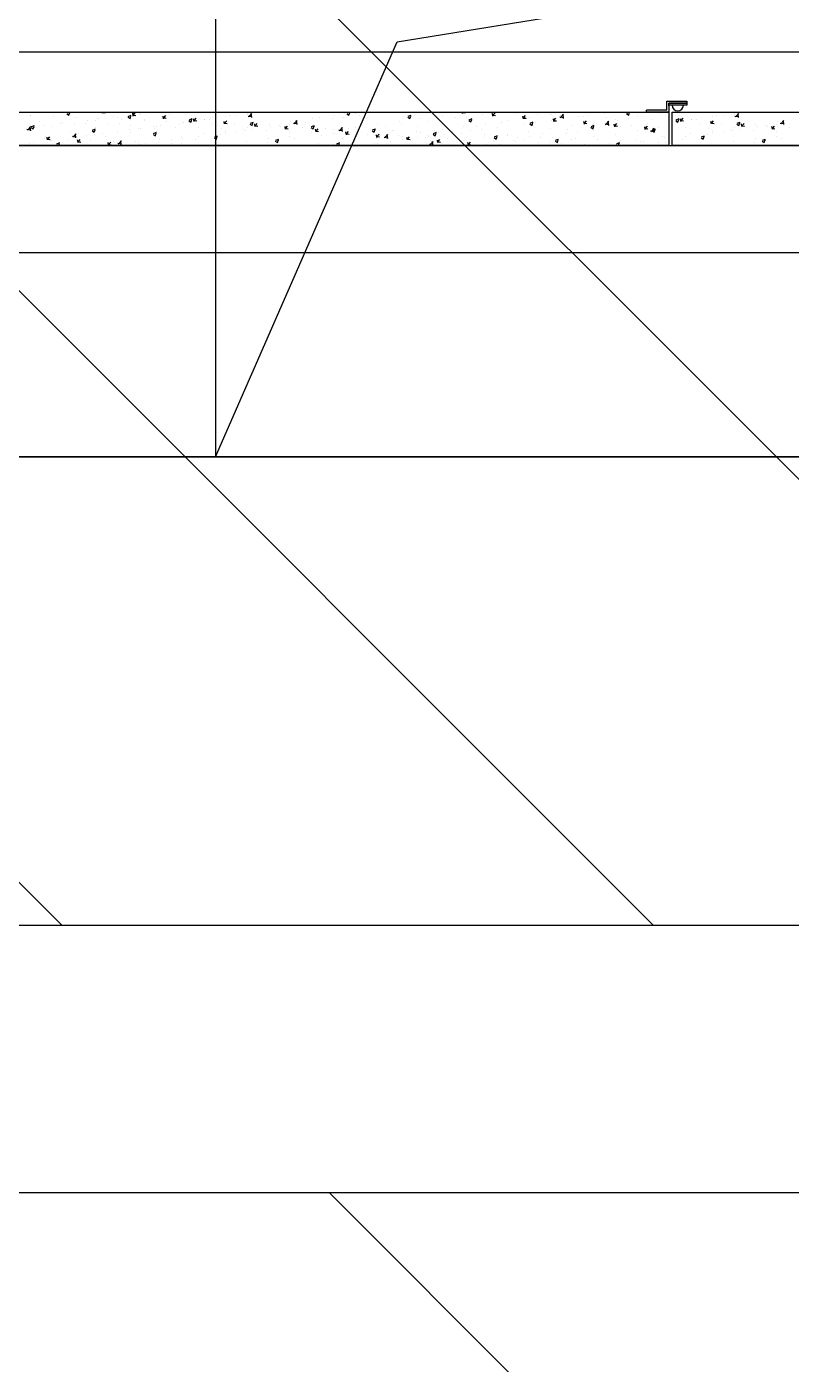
# Model space of a CAD drawing. Extents: x 758840 to 1108724, y -102573 to 143521.
# Drawn here: x 858521 to 859664, y 68672 to 70670 of the extents above; entities that cross this region are included whole.
import ezdxf
from ezdxf.xclip import XClip

# ---------------------------------------------------------------- set-up
doc = ezdxf.new("R2010")
doc.units = 0
doc.header["$LTSCALE"] = 1000
doc.header["$MEASUREMENT"] = 0
for name, color, linetype in [('02电气-设备', 255, 'Continuous'), ('02电气-设备基础', 252, 'Continuous'), ('电缆沟', 2, 'Continuous'), ('钢盖板', 6, 'Continuous')]:
    doc.layers.add(name, color=color, linetype=linetype)

# ---------------------------------------------------------------- blocks, each defined once
blk = doc.blocks.new('BD4-PAL0101-HVPM01')
at = {"layer": '02电气-设备'}
for p, q in [((8390768.9, -4143741.4), (8390738.9, -4143741.4)), ((8390738.9, -4143744.4), (8390738.9, -4143741.4)), ((8390768.9, -4143730.9), (8390768.9, -4143727.9)), ((8390768.9, -4143727.9), (8390798.9, -4143727.9)), ((8390768.9, -4143741.4), (8390768.9, -4143727.9)), ((8390768.9, -4143727.9), (8390771.9, -4143727.9)), ((8390798.9, -4143730.9), (8390771.9, -4143730.9)), ((8390771.9, -4143730.9), (8390771.9, -4143744.4)), ((8390771.9, -4143734.7), (8390771.9, -4143730.9)), ((8390771.9, -4143730.9), (8390798.9, -4143730.9)), ((8390798.9, -4143733.9), (8390771.9, -4143733.9)), ((8390798.9, -4143727.9), (8390798.9, -4143730.9)), ((8390798.9, -4143730.9), (8390798.9, -4143733.9)), ((8389789.4, -4143744.4), (8390771.9, -4143744.4)), ((8389818.2, -4143748.8), (8389818.2, -4143748.8)), ((8389818.4, -4143749.5), (8389818.4, -4143749.5)), ((8389831.8, -4143758), (8389831.8, -4143758)), ((8389852.3, -4143750.9), (8389852.3, -4143750.9)), ((8389862.6, -4143761.8), (8389862.6, -4143761.8)), ((8389865.7, -4143759.4), (8389865.7, -4143759.4)), ((8389872.3, -4143746.8), (8389875.4, -4143749)), ((8389872.8, -4143745.5), (8389875.9, -4143744.4)), ((8389875.4, -4143748.9), (8389876.7, -4143745.1)), ((8389883, -4143760.7), (8389883, -4143760.7)), ((8389886.2, -4143752.3), (8389886.2, -4143752.3)), ((8389899.6, -4143760.9), (8389899.6, -4143760.9)), ((8389902.7, -4143756.5), (8389902.7, -4143756.5)), ((8389915.1, -4143756.6), (8389915.1, -4143756.6)), ((8389918.6, -4143754.4), (8389918.6, -4143754.4)), ((8389920.1, -4143753.8), (8389920.1, -4143753.8)), ((8389925.8, -4143746.1), (8389925.5, -4143744.4)), ((8389925.9, -4143745), (8389926.4, -4143744.4)), ((8389925.9, -4143745), (8389929.7, -4143745.4)), ((8389933.5, -4143762.3), (8389933.5, -4143762.3)), ((8389942.7, -4143751.3), (8389942.7, -4143751.3)), ((8389948.1, -4143751.9), (8389948.1, -4143751.9)), ((8389951.7, -4143761.1), (8389951.7, -4143761.1)), ((8389954, -4143755.2), (8389954, -4143755.2)), ((8389963.5, -4143751.9), (8389966.7, -4143754)), ((8389964.1, -4143750.6), (8389968.5, -4143748.9)), ((8389966.7, -4143754), (8389968, -4143750.2)), ((8389967.4, -4143763.7), (8389967.4, -4143763.7)), ((8389971.4, -4143750.1), (8389970.7, -4143746.1)), ((8389971.5, -4143748.9), (8389974.5, -4143745.3)), ((8389971.5, -4143749), (8389975.3, -4143749.4)), ((8389980.7, -4143747.4), (8389980.7, -4143747.4)), ((8389982.8, -4143746), (8389982.8, -4143746)), ((8389987.9, -4143756.6), (8389987.9, -4143756.6)), ((8389988.8, -4143754.8), (8389988.8, -4143754.8)), ((8390016.9, -4143754.1), (8390016.2, -4143750.1)), ((8390017, -4143752.9), (8390020.1, -4143749.3)), ((8390017, -4143753), (8390020.8, -4143753.4)), ((8390021.8, -4143758.1), (8390021.8, -4143758.1)), ((8390025.8, -4143748.4), (8390025.8, -4143748.4)), ((8390041, -4143762.4), (8390041, -4143762.4)), ((8390045, -4143759.7), (8390045, -4143759.7)), ((8390046.1, -4143760.5), (8390046.1, -4143760.5)), ((8390054.8, -4143757), (8390057.9, -4143759.1)), ((8390055.4, -4143755.7), (8390059.8, -4143754)), ((8390055.7, -4143759.5), (8390055.7, -4143759.5)), ((8390057.9, -4143759.1), (8390059.2, -4143755.3)), ((8390062.5, -4143758.1), (8390061.8, -4143754.1)), ((8390062, -4143758.4), (8390062, -4143758.4)), ((8390062.6, -4143756.9), (8390065.6, -4143753.3)), ((8390062.6, -4143757), (8390066.4, -4143757.3)), ((8390077.6, -4143755.2), (8390077.6, -4143755.2)), ((8390078.1, -4143756), (8390078.1, -4143756)), ((8390086.1, -4143755.2), (8390086.1, -4143755.2)), ((8390089.6, -4143760.9), (8390089.6, -4143760.9)), ((8390108, -4143762), (8390107.3, -4143758.1)), ((8390108.1, -4143760.9), (8390111.2, -4143757.3)), ((8390108.1, -4143761), (8390111.9, -4143761.3)), ((8390109.6, -4143751.2), (8390109.6, -4143751.2)), ((8390115.1, -4143749.7), (8390115.1, -4143749.7)), ((8390123.5, -4143762.4), (8390123.5, -4143762.4)), ((8390126.2, -4143749.9), (8390126.2, -4143749.9)), ((8390142.1, -4143747.8), (8390142.1, -4143747.8)), ((8390142.6, -4143746.4), (8390142.6, -4143746.4)), ((8390143.2, -4143750.1), (8390148.8, -4143751)), ((8390143.8, -4143751.4), (8390148.7, -4143746.2)), ((8390146, -4143762.1), (8390149.2, -4143764.2)), ((8390146.6, -4143760.8), (8390151.1, -4143759.1)), ((8390148.6, -4143752.3), (8390147.9, -4143746.3)), ((8390149.2, -4143764.2), (8390150.5, -4143760.4)), ((8390153.6, -4143766), (8390152.8, -4143762)), ((8390153.7, -4143764.9), (8390156.7, -4143761.2)), ((8390166.1, -4143744.7), (8390166.1, -4143744.7)), ((8390174.5, -4143763.1), (8390174.5, -4143763.1)), ((8390205.4, -4143762.4), (8390205.4, -4143762.4)), ((8390206.5, -4143759), (8390206.5, -4143759)), ((8390210.9, -4143760.6), (8390216.6, -4143761.5)), ((8390211.6, -4143761.9), (8390216.5, -4143756.7)), ((8390213.4, -4143759.2), (8390213.4, -4143759.2)), ((8390216.4, -4143762.9), (8390215.7, -4143756.8)), ((8390229.5, -4143759.2), (8390229.5, -4143759.2)), ((8390239.5, -4143754.3), (8390239.5, -4143754.3)), ((8390250.4, -4143752.8), (8390250.4, -4143752.8)), ((8390269.6, -4143753.9), (8390269.6, -4143753.9)), ((8390272.1, -4143749.8), (8390272.1, -4143749.8)), ((8390285.5, -4143751.8), (8390285.5, -4143751.8)), ((8390287.5, -4143746.5), (8390287.5, -4143746.5)), ((8390290.6, -4143746.7), (8390293.8, -4143748.8)), ((8390291.2, -4143745.4), (8390294, -4143744.4)), ((8390293.8, -4143748.8), (8390295.1, -4143745)), ((8390304.2, -4143745.7), (8390304.2, -4143745.7)), ((8390309.5, -4143748.7), (8390309.5, -4143748.7)), ((8390336.4, -4143762.1), (8390336.4, -4143762.1)), ((8390369, -4143757.6), (8390369, -4143757.6)), ((8390372.9, -4143763.2), (8390372.9, -4143763.2)), ((8390381.9, -4143751.8), (8390385.1, -4143753.9)), ((8390382.5, -4143750.5), (8390386.9, -4143748.8)), ((8390385.1, -4143753.9), (8390386.3, -4143750.1)), ((8390401.1, -4143753.6), (8390401.1, -4143753.6)), ((8390413, -4143757.9), (8390413, -4143757.9)), ((8390428.9, -4143755.8), (8390428.9, -4143755.8)), ((8390433, -4143758.9), (8390433, -4143758.9)), ((8390434.1, -4143748.8), (8390434.1, -4143748.8)), ((8390452.9, -4143752.6), (8390452.9, -4143752.6)), ((8390463.6, -4143746.2), (8390463.3, -4143744.4)), ((8390463.7, -4143745), (8390464.2, -4143744.4)), ((8390463.7, -4143745.1), (8390467.5, -4143745.4)), ((8390470, -4143752.6), (8390470, -4143752.6)), ((8390473.2, -4143756.9), (8390476.3, -4143759)), ((8390473.7, -4143755.6), (8390478.2, -4143753.9)), ((8390476.3, -4143759), (8390477.6, -4143755.1)), ((8390493, -4143747.3), (8390493, -4143747.3)), ((8390498, -4143761.4), (8390498, -4143761.4)), ((8390507, -4143746.2), (8390507, -4143746.2)), ((8390509.1, -4143750.1), (8390508.4, -4143746.2)), ((8390508.7, -4143745.7), (8390508.7, -4143745.7)), ((8390508.9, -4143745.2), (8390508.9, -4143745.2)), ((8390509.2, -4143749), (8390512.3, -4143745.4)), ((8390509.2, -4143749.1), (8390513, -4143749.4)), ((8390522.3, -4143760.1), (8390522.3, -4143760.1)), ((8390530.9, -4143756.6), (8390530.9, -4143756.6)), ((8390542.6, -4143747.1), (8390542.6, -4143747.1)), ((8390554.7, -4143754.1), (8390553.9, -4143750.1)), ((8390554.8, -4143753), (8390557.8, -4143749.3)), ((8390554.8, -4143753.1), (8390558.6, -4143753.4)), ((8390556.4, -4143761.8), (8390556.4, -4143761.8)), ((8390559.3, -4143753.8), (8390559.3, -4143753.8)), ((8390563.5, -4143752.2), (8390563.5, -4143752.2)), ((8390564.4, -4143761.9), (8390567.6, -4143764.1)), ((8390565, -4143760.7), (8390569.4, -4143759)), ((8390567.6, -4143764.1), (8390568.9, -4143760.2)), ((8390572.3, -4143759.8), (8390572.3, -4143759.8)), ((8390576.5, -4143748.5), (8390576.5, -4143748.5)), ((8390595.6, -4143748.1), (8390595.6, -4143748.1)), ((8390596.3, -4143747.4), (8390596.3, -4143747.4)), ((8390596.3, -4143756.6), (8390596.3, -4143756.6)), ((8390600.2, -4143758.1), (8390599.5, -4143754.1)), ((8390600.3, -4143757), (8390603.4, -4143753.3)), ((8390600.3, -4143757.1), (8390604.1, -4143757.4)), ((8390609.1, -4143751.3), (8390614.8, -4143752.2)), ((8390609.8, -4143752.6), (8390614.7, -4143747.4)), ((8390610.4, -4143750), (8390610.4, -4143750)), ((8390614.6, -4143753.6), (8390613.9, -4143747.5)), ((8390636.4, -4143751.3), (8390636.4, -4143751.3)), ((8390644.3, -4143751.4), (8390644.3, -4143751.4)), ((8390645.8, -4143762.1), (8390645, -4143758.1)), ((8390645.9, -4143761), (8390648.9, -4143757.3)), ((8390645.9, -4143761), (8390649.6, -4143761.4)), ((8390652.3, -4143749.2), (8390652.3, -4143749.2)), ((8390657.6, -4143763.3), (8390657.6, -4143763.3)), ((8390660.4, -4143760), (8390660.4, -4143760)), ((8390676.4, -4143746), (8390676.4, -4143746)), ((8390676.9, -4143761.8), (8390682.6, -4143762.7)), ((8390677.5, -4143763.1), (8390682.5, -4143757.9)), ((8390678.2, -4143752.8), (8390678.2, -4143752.8)), ((8390682.3, -4143764.1), (8390681.6, -4143758)), ((8390691.3, -4143766.1), (8390690.6, -4143762.1)), ((8390691.4, -4143764.9), (8390694.5, -4143761.3)), ((8390692.5, -4143755.9), (8390692.5, -4143755.9)), ((8390694.6, -4143756.9), (8390694.6, -4143756.9)), ((8390709, -4143746.6), (8390712.2, -4143748.7)), ((8390709.6, -4143745.3), (8390712, -4143744.4)), ((8390712.1, -4143754.3), (8390712.1, -4143754.3)), ((8390712.2, -4143748.7), (8390713.5, -4143744.8)), ((8390715.7, -4143763.7), (8390715.7, -4143763.7)), ((8390725.5, -4143751.2), (8390725.5, -4143751.2)), ((8390731.7, -4143750.6), (8390731.7, -4143750.6)), ((8390771.9, -4143744.4), (8390738.9, -4143744.4)), ((8390739.7, -4143760.6), (8390739.7, -4143760.6)), ((8390746, -4143755.7), (8390746, -4143755.7)), ((8390758.1, -4143746.7), (8390758.1, -4143746.7)), ((8390771.9, -4143744.4), (8390771.9, -4143794.4)), ((8390776.9, -4143744.4), (8391759.9, -4143744.4)), ((8390776.9, -4143794.4), (8390776.9, -4143744.4)), ((8390782.5, -4143757), (8390785.7, -4143759.1)), ((8390783.1, -4143755.7), (8390787.5, -4143754)), ((8390783.4, -4143759.5), (8390783.4, -4143759.5)), ((8390785.7, -4143759.1), (8390787, -4143755.3)), ((8390790.2, -4143758.1), (8390789.5, -4143754.1)), ((8390789.8, -4143758.4), (8390789.8, -4143758.4)), ((8390790.3, -4143756.9), (8390793.4, -4143753.3)), ((8390790.3, -4143757), (8390794.1, -4143757.3)), ((8390805.3, -4143755.2), (8390805.3, -4143755.2)), ((8390805.8, -4143756), (8390805.8, -4143756)), ((8390813.8, -4143755.2), (8390813.8, -4143755.2)), ((8390817.3, -4143760.9), (8390817.3, -4143760.9)), ((8390835.8, -4143762), (8390835, -4143758.1)), ((8390835.9, -4143760.9), (8390838.9, -4143757.3)), ((8390835.9, -4143761), (8390839.7, -4143761.3)), ((8390837.4, -4143751.2), (8390837.4, -4143751.2)), ((8390842.8, -4143749.7), (8390842.8, -4143749.7)), ((8390851.2, -4143762.4), (8390851.2, -4143762.4)), ((8390853.9, -4143749.9), (8390853.9, -4143749.9)), ((8390869.8, -4143747.8), (8390869.8, -4143747.8)), ((8390870.4, -4143746.4), (8390870.4, -4143746.4)), ((8390870.9, -4143750.1), (8390876.6, -4143751)), ((8390871.5, -4143751.4), (8390876.5, -4143746.2)), ((8390873.8, -4143762.1), (8390876.9, -4143764.2)), ((8390874.4, -4143760.8), (8390878.8, -4143759.1)), ((8390876.4, -4143752.3), (8390875.7, -4143746.3)), ((8390876.9, -4143764.2), (8390878.2, -4143760.4)), ((8390881.3, -4143766), (8390880.6, -4143762)), ((8390881.4, -4143764.9), (8390884.5, -4143761.2)), ((8390893.9, -4143744.7), (8390893.9, -4143744.7)), ((8390902.2, -4143763.1), (8390902.2, -4143763.1)), ((8390933.2, -4143762.4), (8390933.2, -4143762.4)), ((8390934.3, -4143759), (8390934.3, -4143759)), ((8390938.7, -4143760.6), (8390944.3, -4143761.5)), ((8390939.3, -4143761.9), (8390944.2, -4143756.7)), ((8390941.2, -4143759.2), (8390941.2, -4143759.2)), ((8390944.1, -4143762.9), (8390943.4, -4143756.8)), ((8389812.7, -4143769.9), (8389818.4, -4143770.8)), ((8389813.4, -4143771.2), (8389818.3, -4143766)), ((8389817.4, -4143769.9), (8389817.4, -4143769.9)), ((8389818.2, -4143772.2), (8389817.5, -4143766.1)), ((8389818.9, -4143767.3), (8389822.1, -4143769.4)), ((8389819.5, -4143766), (8389823.9, -4143764.3)), ((8389822.1, -4143769.4), (8389823.3, -4143765.6)), ((8389822.7, -4143767.1), (8389822.7, -4143767.1)), ((8389838.6, -4143765), (8389838.6, -4143765)), ((8389839.6, -4143783.2), (8389839.6, -4143783.2)), ((8389840.6, -4143780.2), (8389840.6, -4143780.2)), ((8389843.6, -4143785.9), (8389842.8, -4143781.9)), ((8389843.7, -4143784.8), (8389846.7, -4143781.1)), ((8389850.4, -4143765.2), (8389850.4, -4143765.2)), ((8389877.7, -4143773.9), (8389877.7, -4143773.9)), ((8389880.5, -4143780.4), (8389886.2, -4143781.3)), ((8389881.1, -4143781.7), (8389886.1, -4143776.5)), ((8389882.3, -4143781.8), (8389882.3, -4143781.8)), ((8389885.9, -4143782.7), (8389885.2, -4143776.6)), ((8389886, -4143781.6), (8389886, -4143781.6)), ((8389901.9, -4143779.5), (8389901.9, -4143779.5)), ((8389910.2, -4143772.4), (8389913.3, -4143774.5)), ((8389910.7, -4143771.1), (8389915.2, -4143769.4)), ((8389913.3, -4143774.5), (8389914.6, -4143770.7)), ((8389914.3, -4143777.8), (8389914.3, -4143777.8)), ((8389914.7, -4143767.5), (8389914.7, -4143767.5)), ((8389926, -4143776.3), (8389926, -4143776.3)), ((8389929.9, -4143781.4), (8389929.9, -4143781.4)), ((8389947.3, -4143773), (8389947.3, -4143773)), ((8389966.1, -4143771), (8389966.1, -4143771)), ((8389967, -4143775.1), (8389967, -4143775.1)), ((8389979.9, -4143768.5), (8389979.9, -4143768.5)), ((8389982, -4143768.9), (8389982, -4143768.9)), ((8390001.3, -4143765.2), (8390001.3, -4143765.2)), ((8390001.4, -4143777.5), (8390004.6, -4143779.6)), ((8390002, -4143776.2), (8390006.4, -4143774.5)), ((8390004, -4143768.7), (8390004, -4143768.7)), ((8390004.6, -4143779.6), (8390005.9, -4143775.8)), ((8390006, -4143765.8), (8390006, -4143765.8)), ((8390012, -4143764.5), (8390012, -4143764.5)), ((8390035.2, -4143766.6), (8390035.2, -4143766.6)), ((8390044.2, -4143780.8), (8390044.2, -4143780.8)), ((8390045.3, -4143783.4), (8390045.3, -4143783.4)), ((8390069.1, -4143768), (8390069.1, -4143768)), ((8390069.4, -4143780.3), (8390069.4, -4143780.3)), ((8390076.8, -4143776.4), (8390076.8, -4143776.4)), ((8390092.7, -4143782.6), (8390095.8, -4143784.7)), ((8390093.3, -4143781.3), (8390097.7, -4143779.6)), ((8390095.8, -4143784.7), (8390097.1, -4143780.8)), ((8390102.3, -4143778.2), (8390102.3, -4143778.2)), ((8390103, -4143769.5), (8390103, -4143769.5)), ((8390108.9, -4143772.3), (8390108.9, -4143772.3)), ((8390109.5, -4143775), (8390109.5, -4143775)), ((8390125.4, -4143772.9), (8390125.4, -4143772.9)), ((8390136.9, -4143770.9), (8390136.9, -4143770.9)), ((8390139.3, -4143771.9), (8390139.3, -4143771.9)), ((8390141.9, -4143767.6), (8390141.9, -4143767.6)), ((8390149.4, -4143769.7), (8390149.4, -4143769.7)), ((8390153.7, -4143765), (8390157.5, -4143765.3)), ((8390157.4, -4143763.8), (8390157.4, -4143763.8)), ((8390170.7, -4143772.3), (8390170.7, -4143772.3)), ((8390176.4, -4143765.5), (8390176.4, -4143765.5)), ((8390189.5, -4143764.4), (8390189.5, -4143764.4)), ((8390191.3, -4143765.2), (8390191.3, -4143765.2)), ((8390199.1, -4143770), (8390198.4, -4143766)), ((8390199.2, -4143768.9), (8390202.3, -4143765.2)), ((8390199.2, -4143769), (8390203, -4143769.3)), ((8390204.6, -4143773.8), (8390204.6, -4143773.8)), ((8390205.8, -4143780.2), (8390205.8, -4143780.2)), ((8390225.2, -4143766.7), (8390225.2, -4143766.7)), ((8390237.3, -4143767.2), (8390240.4, -4143769.3)), ((8390237.9, -4143765.9), (8390242.3, -4143764.2)), ((8390238.5, -4143775.2), (8390238.5, -4143775.2)), ((8390238.7, -4143775.4), (8390238.7, -4143775.4)), ((8390240.4, -4143769.3), (8390241.7, -4143765.5)), ((8390244.7, -4143774), (8390243.9, -4143770)), ((8390244.7, -4143772.9), (8390248.5, -4143773.3)), ((8390244.8, -4143772.9), (8390247.8, -4143769.2)), ((8390252.9, -4143779), (8390252.9, -4143779)), ((8390259.1, -4143768.1), (8390259.1, -4143768.1)), ((8390268.8, -4143776.9), (8390268.8, -4143776.9)), ((8390271.3, -4143770.9), (8390271.3, -4143770.9)), ((8390272.4, -4143776.6), (8390272.4, -4143776.6)), ((8390278.7, -4143771.1), (8390284.4, -4143772)), ((8390279.3, -4143772.4), (8390284.3, -4143767.2)), ((8390284.1, -4143773.4), (8390283.4, -4143767.3)), ((8390290.2, -4143778), (8390289.5, -4143774)), ((8390290.3, -4143776.8), (8390293.4, -4143773.2)), ((8390290.3, -4143776.9), (8390294.1, -4143777.3)), ((8390292.8, -4143773.7), (8390292.8, -4143773.7)), ((8390293, -4143769.5), (8390293, -4143769.5)), ((8390303.4, -4143766.9), (8390303.4, -4143766.9)), ((8390306.3, -4143778), (8390306.3, -4143778)), ((8390321.9, -4143778), (8390321.9, -4143778)), ((8390326.8, -4143771), (8390326.8, -4143771)), ((8390328.5, -4143772.3), (8390331.7, -4143774.4)), ((8390329.1, -4143771), (8390333.6, -4143769.3)), ((8390331.7, -4143774.4), (8390333, -4143770.5)), ((8390332.9, -4143768.4), (8390332.9, -4143768.4)), ((8390335.8, -4143782), (8390335, -4143778)), ((8390335.6, -4143783.2), (8390335.6, -4143783.2)), ((8390335.8, -4143780.8), (8390338.9, -4143777.2)), ((8390335.8, -4143780.9), (8390339.6, -4143781.2)), ((8390340.2, -4143779.5), (8390340.2, -4143779.5)), ((8390346.5, -4143781.6), (8390352.1, -4143782.5)), ((8390347.1, -4143782.9), (8390352, -4143777.8)), ((8390348.8, -4143766.3), (8390348.8, -4143766.3)), ((8390351.9, -4143783.9), (8390351.2, -4143777.8)), ((8390358.9, -4143771.6), (8390358.9, -4143771.6)), ((8390360.7, -4143772.4), (8390360.7, -4143772.4)), ((8390368.2, -4143778.8), (8390368.2, -4143778.8)), ((8390374.1, -4143780.9), (8390374.1, -4143780.9)), ((8390381.3, -4143785.9), (8390380.6, -4143782)), ((8390381.4, -4143784.8), (8390384.5, -4143781.2)), ((8390394.6, -4143773.8), (8390394.6, -4143773.8)), ((8390395.9, -4143765.3), (8390395.9, -4143765.3)), ((8390396.3, -4143782.9), (8390396.3, -4143782.9)), ((8390400.3, -4143774.7), (8390400.3, -4143774.7)), ((8390408, -4143782.3), (8390408, -4143782.3)), ((8390411.2, -4143779.2), (8390411.2, -4143779.2)), ((8390412.2, -4143780.8), (8390412.2, -4143780.8)), ((8390419.8, -4143777.3), (8390423, -4143779.5)), ((8390420.4, -4143776.1), (8390424.8, -4143774.4)), ((8390423, -4143779.5), (8390424.2, -4143775.6)), ((8390428.5, -4143775.2), (8390428.5, -4143775.2)), ((8390433.3, -4143769.9), (8390433.3, -4143769.9)), ((8390436.2, -4143777.7), (8390436.2, -4143777.7)), ((8390448.2, -4143772.9), (8390448.2, -4143772.9)), ((8390462.4, -4143776.7), (8390462.4, -4143776.7)), ((8390465.9, -4143765.5), (8390465.9, -4143765.5)), ((8390476.3, -4143772.4), (8390476.3, -4143772.4)), ((8390485.2, -4143766.5), (8390485.2, -4143766.5)), ((8390492.2, -4143770.3), (8390492.2, -4143770.3)), ((8390496.3, -4143778.1), (8390496.3, -4143778.1)), ((8390497.2, -4143782.5), (8390497.2, -4143782.5)), ((8390511.1, -4143782.4), (8390514.2, -4143784.6)), ((8390511.6, -4143781.1), (8390516.1, -4143779.4)), ((8390514.2, -4143784.5), (8390515.5, -4143780.7)), ((8390516.3, -4143767.1), (8390516.3, -4143767.1)), ((8390530.2, -4143777.8), (8390530.2, -4143777.8)), ((8390530.2, -4143779.5), (8390530.2, -4143779.5)), ((8390546.5, -4143782.4), (8390546.5, -4143782.4)), ((8390562.8, -4143773.3), (8390562.8, -4143773.3)), ((8390564.1, -4143781), (8390564.1, -4143781)), ((8390579.6, -4143781.6), (8390579.6, -4143781.6)), ((8390583.5, -4143776), (8390583.5, -4143776)), ((8390594.8, -4143769.2), (8390594.8, -4143769.2)), ((8390598, -4143782.4), (8390598, -4143782.4)), ((8390619.7, -4143776.4), (8390619.7, -4143776.4)), ((8390620.6, -4143769.7), (8390620.6, -4143769.7)), ((8390627.8, -4143764.5), (8390627.8, -4143764.5)), ((8390635.6, -4143774.3), (8390635.6, -4143774.3)), ((8390655.7, -4143767), (8390658.8, -4143769.2)), ((8390656.3, -4143765.8), (8390660.7, -4143764)), ((8390658.8, -4143769.2), (8390660.1, -4143765.3)), ((8390659.7, -4143771.1), (8390659.7, -4143771.1)), ((8390659.7, -4143781.1), (8390659.7, -4143781.1)), ((8390691.4, -4143765), (8390695.2, -4143765.4)), ((8390691.7, -4143777.1), (8390691.7, -4143777.1)), ((8390699.8, -4143765.8), (8390699.8, -4143765.8)), ((8390724.7, -4143772.3), (8390724.7, -4143772.3)), ((8390736.9, -4143770.1), (8390736.1, -4143766.1)), ((8390736.9, -4143769), (8390740.7, -4143769.3)), ((8390737, -4143768.9), (8390740, -4143765.3)), ((8390744.7, -4143772.3), (8390750.3, -4143773.2)), ((8390745.3, -4143773.6), (8390750.2, -4143768.5)), ((8390746.9, -4143772.1), (8390750.1, -4143774.2)), ((8390747.5, -4143770.8), (8390752, -4143769.1)), ((8390750.1, -4143774.6), (8390749.4, -4143768.5)), ((8390750.1, -4143774.2), (8390751.4, -4143770.4)), ((8390757.3, -4143767.9), (8390757.3, -4143767.9)), ((8390763.1, -4143780.3), (8390763.1, -4143780.3)), ((8390766.1, -4143782.1), (8390766.1, -4143782.1)), ((8390796.8, -4143768), (8390796.8, -4143768)), ((8390797.1, -4143780.3), (8390797.1, -4143780.3)), ((8390804.5, -4143776.4), (8390804.5, -4143776.4)), ((8390820.4, -4143782.6), (8390823.6, -4143784.7)), ((8390821, -4143781.3), (8390825.5, -4143779.6)), ((8390823.6, -4143784.7), (8390824.9, -4143780.8)), ((8390830.1, -4143778.2), (8390830.1, -4143778.2)), ((8390830.7, -4143769.5), (8390830.7, -4143769.5)), ((8390836.6, -4143772.3), (8390836.6, -4143772.3)), ((8390837.2, -4143775), (8390837.2, -4143775)), ((8390853.1, -4143772.9), (8390853.1, -4143772.9)), ((8390864.6, -4143770.9), (8390864.6, -4143770.9)), ((8390867.1, -4143771.9), (8390867.1, -4143771.9)), ((8390869.6, -4143767.6), (8390869.6, -4143767.6)), ((8390877.2, -4143769.7), (8390877.2, -4143769.7)), ((8390881.4, -4143765), (8390885.2, -4143765.3)), ((8390885.1, -4143763.8), (8390885.1, -4143763.8)), ((8390898.5, -4143772.3), (8390898.5, -4143772.3)), ((8390904.1, -4143765.5), (8390904.1, -4143765.5)), ((8390917.3, -4143764.4), (8390917.3, -4143764.4)), ((8390919, -4143765.2), (8390919, -4143765.2)), ((8390926.9, -4143770), (8390926.1, -4143766)), ((8390927, -4143768.9), (8390930, -4143765.2)), ((8390927, -4143769), (8390930.7, -4143769.3)), ((8390932.4, -4143773.8), (8390932.4, -4143773.8)), ((8390933.5, -4143780.2), (8390933.5, -4143780.2)), ((8390952.9, -4143766.7), (8390952.9, -4143766.7)), ((8381447.4, -4143794.4), (8394807.4, -4143794.4)), ((8390771.9, -4143794.4), (8389789.4, -4143794.4)), ((8389816.7, -4143791.1), (8389816.7, -4143791.1)), ((8389821.9, -4143790), (8389821.9, -4143790)), ((8389843.6, -4143784.8), (8389847.4, -4143785.2)), ((8389845.9, -4143786.8), (8389845.9, -4143786.8)), ((8389849.6, -4143786.3), (8389849.6, -4143786.3)), ((8389855.9, -4143794.2), (8389855.9, -4143794.2)), ((8389856.8, -4143792.9), (8389859, -4143794.4)), ((8389857.4, -4143791.6), (8389861.8, -4143789.9)), ((8389860.2, -4143794.4), (8389861.2, -4143791.2)), ((8389873.5, -4143784.6), (8389873.5, -4143784.6)), ((8389889.1, -4143789.9), (8389888.4, -4143785.9)), ((8389889.2, -4143788.7), (8389892.3, -4143785.1)), ((8389889.2, -4143788.8), (8389893, -4143789.2)), ((8389892.9, -4143787.8), (8389892.9, -4143787.8)), ((8389907.4, -4143786), (8389907.4, -4143786)), ((8389934.7, -4143793.9), (8389933.9, -4143789.9)), ((8389934.7, -4143792.7), (8389937.8, -4143789.1)), ((8389934.7, -4143792.8), (8389938.5, -4143793.1)), ((8389941.3, -4143787.5), (8389941.3, -4143787.5)), ((8389946.5, -4143794.1), (8389946.5, -4143794.1)), ((8389948.3, -4143790.9), (8389953.9, -4143791.8)), ((8389948.9, -4143792.2), (8389953.8, -4143787.1)), ((8389953.7, -4143793.2), (8389953, -4143787.2)), ((8389965.3, -4143794), (8389965.3, -4143794)), ((8389975.2, -4143788.9), (8389975.2, -4143788.9)), ((8389979.1, -4143789.7), (8389979.1, -4143789.7)), ((8389979.6, -4143794.4), (8389979.5, -4143793.9)), ((8389982.3, -4143794.4), (8389983.4, -4143793.1)), ((8389989.3, -4143790.8), (8389989.3, -4143790.8)), ((8390009.1, -4143790.3), (8390009.1, -4143790.3)), ((8390011.2, -4143785.6), (8390011.2, -4143785.6)), ((8390028.2, -4143791), (8390028.2, -4143791)), ((8390029.4, -4143785.5), (8390029.4, -4143785.5)), ((8390043, -4143791.8), (8390043, -4143791.8)), ((8390065.3, -4143784.6), (8390065.3, -4143784.6)), ((8390076.9, -4143793.2), (8390076.9, -4143793.2)), ((8390108.1, -4143793.5), (8390108.1, -4143793.5)), ((8390141.1, -4143788.7), (8390141.1, -4143788.7)), ((8390172.8, -4143789.5), (8390172.8, -4143789.5)), ((8390173.7, -4143784.2), (8390173.7, -4143784.2)), ((8390183.9, -4143787.7), (8390187.1, -4143789.8)), ((8390184.5, -4143786.4), (8390189, -4143784.7)), ((8390187.1, -4143789.8), (8390188.4, -4143785.9)), ((8390188.7, -4143787.4), (8390188.7, -4143787.4)), ((8390212.8, -4143784.2), (8390212.8, -4143784.2)), ((8390247.8, -4143790.7), (8390247.8, -4143790.7)), ((8390270.6, -4143792.1), (8390270.6, -4143792.1)), ((8390275.2, -4143792.7), (8390277.6, -4143794.4)), ((8390275.8, -4143791.5), (8390280.2, -4143789.8)), ((8390278.5, -4143794.4), (8390279.6, -4143791)), ((8390284.8, -4143784.3), (8390284.8, -4143784.3)), ((8390302.6, -4143788), (8390302.6, -4143788)), ((8390316.2, -4143793.5), (8390316.2, -4143793.5)), ((8390332.1, -4143791.4), (8390332.1, -4143791.4)), ((8390337.1, -4143791.9), (8390337.1, -4143791.9)), ((8390356.2, -4143788.2), (8390356.2, -4143788.2)), ((8390374.1, -4143785.6), (8390374.1, -4143785.6)), ((8390381.4, -4143784.9), (8390385.2, -4143785.2)), ((8390414.3, -4143792.1), (8390419.9, -4143793)), ((8390414.9, -4143793.4), (8390419.8, -4143788.3)), ((8390419.7, -4143794.4), (8390419, -4143788.4)), ((8390426.9, -4143789.9), (8390426.1, -4143786)), ((8390426.9, -4143788.8), (8390430, -4143785.1)), ((8390426.9, -4143788.9), (8390430.7, -4143789.2)), ((8390432.5, -4143791.1), (8390432.5, -4143791.1)), ((8390441.9, -4143783.8), (8390441.9, -4143783.8)), ((8390465.1, -4143786.6), (8390465.1, -4143786.6)), ((8390472.4, -4143793.9), (8390471.7, -4143789.9)), ((8390472.5, -4143792.8), (8390475.5, -4143789.1)), ((8390472.5, -4143792.9), (8390476.3, -4143793.2)), ((8390475.8, -4143785.2), (8390475.8, -4143785.2)), ((8390499.6, -4143792.2), (8390499.6, -4143792.2)), ((8390509.5, -4143788.7), (8390509.5, -4143788.7)), ((8390509.7, -4143786.6), (8390509.7, -4143786.6)), ((8390517.3, -4143794.4), (8390517.2, -4143793.9)), ((8390520.1, -4143794.4), (8390521.1, -4143793.1)), ((8390539.7, -4143786.9), (8390539.7, -4143786.9)), ((8390543.6, -4143788.1), (8390543.6, -4143788.1)), ((8390555.6, -4143784.8), (8390555.6, -4143784.8)), ((8390577.5, -4143789.5), (8390577.5, -4143789.5)), ((8390594.1, -4143790.4), (8390594.1, -4143790.4)), ((8390602.3, -4143787.5), (8390605.5, -4143789.6)), ((8390602.9, -4143786.2), (8390607.3, -4143784.5)), ((8390605.5, -4143789.6), (8390606.8, -4143785.8)), ((8390611.4, -4143790.9), (8390611.4, -4143790.9)), ((8390627.1, -4143785.6), (8390627.1, -4143785.6)), ((8390631.9, -4143783.8), (8390631.9, -4143783.8)), ((8390645.3, -4143792.4), (8390645.3, -4143792.4)), ((8390665.8, -4143785.3), (8390665.8, -4143785.3)), ((8390679.2, -4143793.8), (8390679.2, -4143793.8)), ((8390683.1, -4143790.9), (8390683.1, -4143790.9)), ((8390693.6, -4143792.6), (8390696.2, -4143794.4)), ((8390694.2, -4143791.3), (8390698.6, -4143789.6)), ((8390696.8, -4143794.4), (8390698, -4143790.9)), ((8390699, -4143788.8), (8390699, -4143788.8)), ((8390699.7, -4143786.7), (8390699.7, -4143786.7)), ((8390723, -4143785.6), (8390723, -4143785.6)), ((8390723.9, -4143793.5), (8390723.9, -4143793.5)), ((8390729, -4143788.5), (8390729, -4143788.5)), ((8390733.6, -4143788.1), (8390733.6, -4143788.1)), ((8390756.5, -4143789), (8390756.5, -4143789)), ((8390767.5, -4143789.6), (8390767.5, -4143789.6)), ((8391759.9, -4143794.4), (8390776.9, -4143794.4)), ((8390793, -4143784.6), (8390793, -4143784.6)), ((8390804.7, -4143793.2), (8390804.7, -4143793.2)), ((8390835.8, -4143793.5), (8390835.8, -4143793.5)), ((8390868.8, -4143788.7), (8390868.8, -4143788.7)), ((8390900.6, -4143789.5), (8390900.6, -4143789.5)), ((8390901.4, -4143784.2), (8390901.4, -4143784.2)), ((8390911.7, -4143787.7), (8390914.8, -4143789.8)), ((8390912.3, -4143786.4), (8390916.7, -4143784.7)), ((8390914.8, -4143789.8), (8390916.1, -4143785.9)), ((8390916.5, -4143787.4), (8390916.5, -4143787.4)), ((8390940.5, -4143784.2), (8390940.5, -4143784.2))]:
    blk.add_line(p, q, dxfattribs=at)
blk.add_arc((8390785.4, -4143733.9), 8.49, 180, 0, dxfattribs=at)
blk = doc.blocks.new('A$C675A25EF')
at = {"layer": '钢盖板'}
h = blk.add_hatch(dxfattribs=at)
h.set_pattern_fill('ANSI31', color=8, scale=5000, style=0)
h.set_pattern_definition([(45, (-316780.8, -189325), (-441.94174, 441.94174), [])])
h.paths.add_polyline_path([(56721.3, -23142), (62139.3, -23142), (62139.3, -23542), (56721.3, -23542)], flags=16)
h.paths.add_polyline_path([(62839.3, -23142), (171003.3, -23142), (171003.3, -23542), (62839.3, -23542)], flags=16)
h.paths.add_polyline_path([(171703.3, -23142), (177121.3, -23142), (177121.3, -23542), (171703.3, -23542)], flags=16)
h.paths.add_polyline_path([(177121.3, -47841.9), (177821.3, -47841.9), (177821.3, -24642), (178221.3, -24242), (211693.3, -24242), (211693.3, -25341.9), (211993.3, -25341.9), (211993.3, -24242), (216517.3, -24242), (216517.3, -25341.9), (216817.3, -25341.9), (216817.3, -24242), (216811.3, -24242), (216811.3, -23542), (177821.3, -23542), (177821.3, -23142), (216817.3, -23142), (216817.3, -21342.1), (216517.3, -21342.1), (216517.3, -22442), (211993.3, -22442), (211993.3, -21342.1), (211693.3, -21342.1), (211693.3, -22442), (192141.8, -22442), (192141.8, -21542), (194493.8, -21542), (194493.8, -20942), (184491.8, -20942), (184491.8, -21542), (185341.8, -21542), (185341.8, -22442), (169651.3, -22442), (169651.3, -21542), (171703.3, -21542), (171703.3, -20939.3), (161803.3, -20939.3), (161803.3, -21542), (162851.3, -21542), (162851.3, -22442), (143449.3, -22442), (143449.3, -21342.1), (143149.3, -21342.1), (143149.3, -22442), (138625.3, -22442), (138625.3, -21342.1), (138325.3, -21342.1), (138325.3, -22442), (95517.3, -22442), (95517.3, -21342.1), (95217.3, -21342.1), (95217.3, -22442), (90693.3, -22442), (90693.3, -21342.1), (90393.3, -21342.1), (90393.3, -22442), (70991.3, -22442), (70991.3, -21542), (72039.3, -21542), (72039.3, -20942), (62141.3, -20942), (62141.3, -21542), (64191.3, -21542), (64191.3, -22442), (48500.8, -22442), (48500.8, -21542), (49350.8, -21542), (49350.8, -20942), (39350.8, -20942), (39350.8, -21542), (41700.8, -21542), (41700.8, -22442), (22149.3, -22442), (22149.3, -21342.1), (21849.3, -21342.1), (21849.3, -22442), (17325.3, -22442), (17325.3, -21342.1), (17025.3, -21342.1), (17025.3, -22442), (17031.3, -22442), (17031.3, -23142), (56021.3, -23142), (56021.3, -23542), (17025.3, -23542), (17025.3, -25341.9), (17325.3, -25341.9), (17325.3, -24242), (21849.3, -24242), (21849.3, -25341.9), (22149.3, -25341.9), (22149.3, -24242), (55620.6, -24241.3), (56021.3, -24642), (56021.2, -47872.1), (56721.2, -47875.8), (56720.6, -24642.7), (57121.3, -24242), (64191.3, -24242), (64191.3, -25142), (62141.3, -25142), (62141.3, -25742), (72041.3, -25742), (72041.3, -25142), (70991.3, -25142), (70991.3, -24242), (90393.3, -24242), (90393.3, -25341.9), (90693.3, -25341.9), (90693.3, -24242), (95217.3, -24242), (95217.3, -25341.9), (95517.3, -25341.9), (95517.3, -24242), (138325.3, -24242), (138325.3, -25341.9), (138625.3, -25341.9), (138625.3, -24242), (143149.3, -24242), (143149.3, -25341.9), (143449.3, -25341.9), (143449.3, -24242), (162851.3, -24242), (162851.3, -25142), (161803.3, -25142), (161803.3, -25742), (171703.3, -25742), (171703.3, -25142), (169651.3, -25142), (169651.3, -24242), (176720.6, -24241.3), (177121.3, -24642)])
h.paths.add_polyline_path([(111433.3, -23142), (122409.3, -23142), (122409.3, -22442), (111433.3, -22442)], flags=16)
h.paths.add_polyline_path([(111433.3, -24242), (122409.3, -24242), (122409.3, -23542), (111433.3, -23542)], flags=16)
at = {"layer": '钢盖板', "color": 8}
for points in [[(111433.3, -23142), (62841.3, -23142), (62841.3, -23542), (111433.3, -23542)], [(56721.5, -47873.9), (56721.5, -24242), (90391.3, -24242), (90391.3, -25341.9), (90691.3, -25341.9), (90691.3, -24242), (95211.3, -24242), (95211.3, -25341.9), (95511.3, -25341.9), (95511.3, -24242), (111433.3, -24242)]]:
    blk.add_lwpolyline(points, dxfattribs=at)
blk = doc.blocks.new('dlg')
at = {"layer": '电缆沟'}
for p, q in [((663256.2, 165414.9), (663256.2, 164514.9)), ((663527.7, 165135), (665256.2, 165414.9)), ((663256.2, 164514.9), (663527.7, 165135)), ((684656.2, 164514.9), (651386.2, 164514.9)), ((657106.2, 163814.9), (705698.2, 163814.9)), ((705698.2, 163414.9), (657106.2, 163414.9))]:
    blk.add_line(p, q, dxfattribs=at)

msp = doc.modelspace()

# ---------------------------------------------------------------- linework, layer by layer
at = {"layer": '02电气-设备基础'}
msp.add_lwpolyline([(865704.28, 70332.53), (847360.28, 70332.53), (847360.28, 70632.53), (865704.28, 70632.53)], close=True, dxfattribs=at)
at = {"layer": '钢盖板', "color": 8}
msp.add_lwpolyline([(806843.02, 68927.64), (806843.02, 67127.75), (807143.02, 67127.75), (807143.02, 68227.64), (811663.02, 68227.64), (811663.02, 67127.75), (811963.02, 67127.75), (811963.02, 68227.64), (880203.02, 68227.64), (880203.02, 67127.75), (880503.02, 67127.75), (880503.02, 68227.64), (885023.02, 68227.64), (885023.02, 67127.75), (885323.02, 67127.75), (885323.02, 68227.64), (901245.02, 68227.64), (901245.02, 68927.64), (852653.02, 68927.64), (852653.02, 69327.64), (901245.02, 69327.64)], dxfattribs=at)

# ---------------------------------------------------------------- block references
at = {"layer": '02电气-设备'}
msp.add_blockref('BD4-PAL0101-HVPM01', (-7531291.39, 4214286.89, 0), dxfattribs=at)
at = {"layer": '电缆沟', "color": 250}
ref = msp.add_blockref('dlg', (195546.85, -94487.22), dxfattribs=at)
XClip(ref).set_block_clipping_path([(593286.1732931416, 142691.8646106179), (716986.1733082433, 211143.5433225089)])
at = {"layer": '钢盖板', "color": 8}
ref = msp.add_blockref('A$C675A25EF', (789811.69, 45785.61), dxfattribs=dict(at, xscale=-1, rotation=180))
XClip(ref).set_block_clipping_path([(-928.670863559, -70942.9526504109), (122721.3291515426, 2298.0898296545)])

doc.saveas('drawing.dxf')
